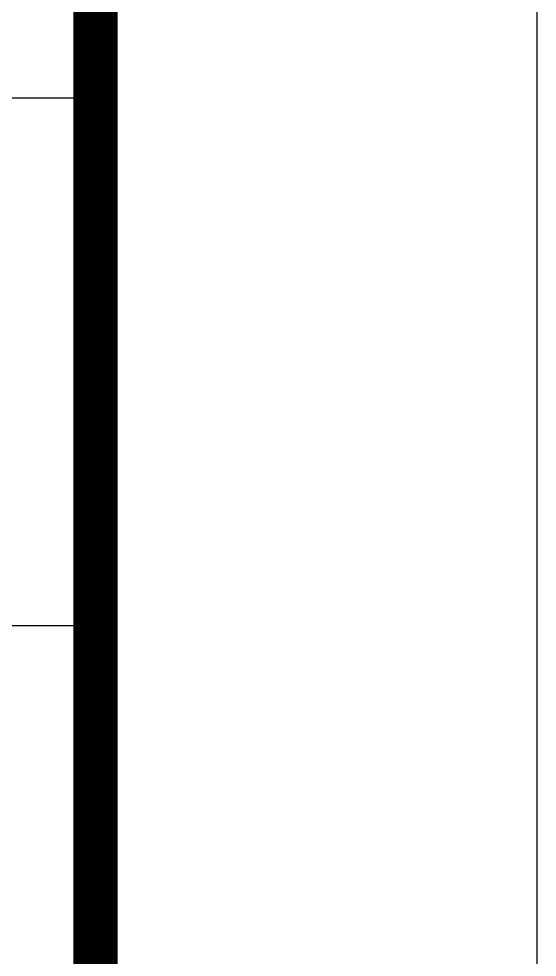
# Model space of a CAD drawing. Extents: x 19118 to 566552, y -1188739 to 92943.
# Drawn here: x 160738 to 161912, y 21527 to 23653 of the extents above; entities that cross this region are included whole.
import ezdxf

# ---------------------------------------------------------------- set-up
doc = ezdxf.new("R2010")
doc.units = 0
doc.header["$LTSCALE"] = 1000
doc.header["$MEASUREMENT"] = 0
doc.layers.add('PUB_TITLE', color=4, linetype='CONTINUOUS')
doc.layers.add('图框', color=4, linetype='CONTINUOUS')

msp = doc.modelspace()

# ---------------------------------------------------------------- linework, layer by layer
at = {"layer": 'PUB_TITLE'}
msp.add_lwpolyline([(77811.65, -22788.34), (161911.65, -22788.34), (161911.65, 36611.66), (77811.65, 36611.66)], close=True, dxfattribs=at)
at = {"layer": 'PUB_TITLE', "const_width": 100}
msp.add_lwpolyline([(80311.65, -21788.34), (160911.65, -21788.34), (160911.65, 35611.66), (80311.65, 35611.66)], close=True, dxfattribs=at)
at = {"layer": '图框', "color": 0}
for p, q in [((154902.42, 23473.81), (160911.65, 23473.81)), ((154902.42, 22278.61), (160911.65, 22278.61))]:
    msp.add_line(p, q, dxfattribs=at)
at = {"layer": '图框', "color": 4, "const_width": 98.59}
msp.add_lwpolyline([(154902.42, 35611.66), (160911.65, 35611.66), (160911.65, -21788.34), (154902.42, -21788.34)], close=True, dxfattribs=at)
at = {"layer": '图框', "color": 0, "const_width": 50}
msp.add_lwpolyline([(154902.42, 26860.21), (160911.65, 26860.21), (160911.65, 16701.01), (154902.42, 16701.01)], close=True, dxfattribs=at)

doc.saveas('drawing.dxf')
